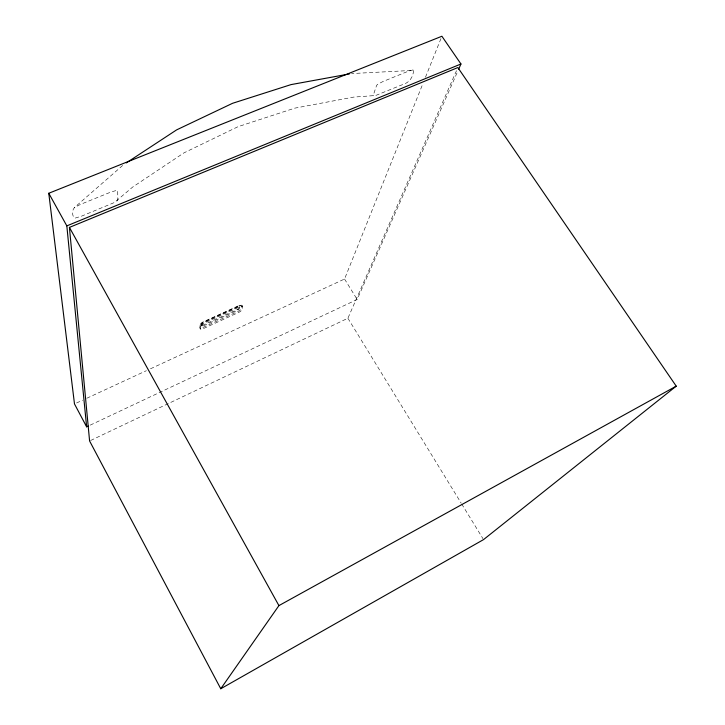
<?xml version="1.0" encoding="UTF-8"?>
<svg xmlns="http://www.w3.org/2000/svg" width="725" height="725" viewBox="0 0 725 725"><rect width="100%" height="100%" fill="white"/><g stroke="black" fill="none" stroke-linecap="round" stroke-linejoin="round"><path stroke-width="0.54" stroke-dasharray="3.62 2.72" d="M200.725 323.993L202.755 322.063L238.453 305.796C240.247 304.953 239.014 309.04 237.691 309.33L201.532 325.679L202.456 326.295L238.09 310.019C239.486 309.693 240.655 305.551 238.86 306.485L202.991 322.852L202.275 323.522L201.876 326.332M150.474 368.798L344.547 279.034L422.929 83.547M425.466 77.24L441.897 36.25M90.616 440.492L347.891 318.248L456.949 69.627M90.226 425.122L357.18 299.47L457.765 71.213M202.012 322.571L201.496 325.661M122.652 165.481L74.412 207.558C72.038 210.313 71.748 215.026 74.303 217.781L75.282 218.053L81.273 216.267L114.487 202.483L132.612 187.104L183.951 152.866L238.144 126.639L294.785 108.152L353.537 97.114L375.659 95.492L403.472 84.254C409.525 82.568 413.44 76.451 413.522 70.361L351.571 73.56M116.933 200.997L117.822 199.973L117.704 190.648L116.779 190.34L110.843 192.071L80.412 204.432L74.412 207.558M76.542 402.991L82.704 400.137M86.81 398.243L146.368 370.692M238.96 305.633L240.809 305.243M413.042 69.926L408.365 71.204L382.954 81.526L377.653 84.318L376.619 85.36L373.203 95.437L373.728 95.827M344.547 279.034L357.18 299.47M347.891 318.248L461.118 503.032M461.707 503.993L482.941 538.648M241.987 305.479L242.603 306.512M239.187 305.742L239.594 306.43M237.691 309.33L238.09 310.019M199.855 327.945L200.453 328.987M200.218 324.873L199.801 327.637A3.398 1.133 -29.5 0 0 202.592 327.637L238.135 311.378A3.362 1.106 -30.3 0 0 241.371 308.632L242.005 305.805A3.38 1.115 -30.3 0 0 239.368 305.723L203.453 322.099A3.417 1.142 -29.6 0 0 200.218 324.873M200.816 325.933L200.408 328.688A3.398 1.124 -29.6 0 0 203.19 328.679L238.733 312.403A3.362 1.106 -30.3 0 0 241.978 309.666L242.612 306.838A3.38 1.115 -30.3 0 0 239.975 306.766L204.06 323.16A3.417 1.142 -29.6 0 0 200.816 325.933"/><path stroke-width="1.09" d="M458.68 69.147L460.955 63.99L441.897 36.25L48.774 193.267L74.485 403.943L86.628 426.817L88.187 426.083M220.762 688.75L278.917 605.611L676.226 386.144L457.856 67.561L69.419 227.405L89.592 440.972L220.762 688.75L483.53 539.608L676.226 386.144M126.295 162.907L176.619 129.884L232.598 103.285L291.033 84.608L349.368 73.959M86.628 426.817L66.827 225.883L460.955 63.99M69.419 227.405L278.917 605.611M48.774 193.267L66.827 225.883"/></g></svg>
